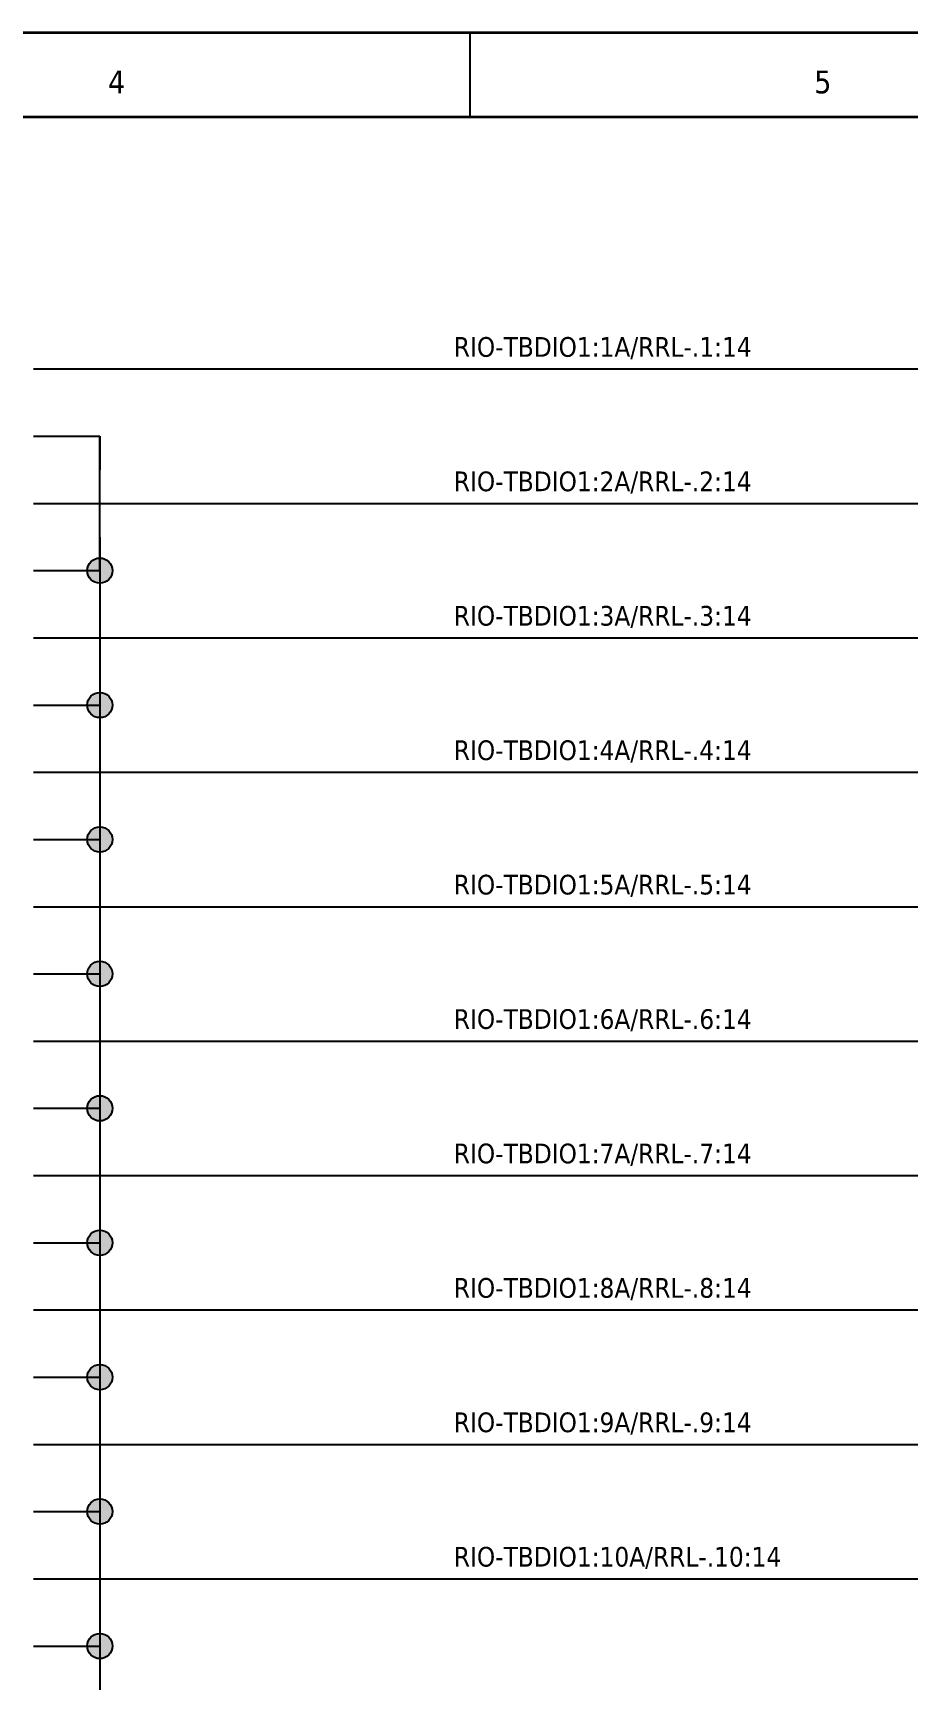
# Model space of a CAD drawing. Header units: millimetres. Extents: x 0 to 1792788, y -13 to 262234.
# Drawn here: x 184 to 236.1, y 199 to 297 of the extents above; entities that cross this region are included whole.
import ezdxf
from ezdxf.enums import TextEntityAlignment as Align

# ---------------------------------------------------------------- set-up
doc = ezdxf.new("R2010")
doc.units = ezdxf.units.MM
for name, color, linetype, lineweight in [('EPLAN201', 7, 'Continuous', 35), ('EPLAN311', 7, 'Continuous', 25), ('EPLAN405', 7, 'Continuous', 25), ('EPLAN451', 7, 'Continuous', 35), ('EPLAN452', 7, 'Continuous', 35), ('EPLAN453', 7, 'Continuous', 35)]:
    doc.layers.add(name, color=color, linetype=linetype, lineweight=lineweight)
doc.styles.add('Tahoma', font='')
doc.styles.get('Tahoma').set_extended_font_data('Tahoma')

# ---------------------------------------------------------------- blocks, each defined once
blk = doc.blocks.new('EPLFRAME')
at = {"layer": 'EPLAN201', "linetype": 'Continuous', "lineweight": 25, "ltscale": 4}
blk.add_line((210, 297), (210, 292), dxfattribs=at)
at = {"layer": 'EPLAN201', "linetype": 'Continuous', "lineweight": 35, "ltscale": 4}
blk.add_line((0, 292), (420, 292), dxfattribs=at)
blk.add_lwpolyline([(0, 0), (420, 0), (420, 297), (0, 297)], close=True, dxfattribs=at)
at = {"layer": 'EPLAN451', "color": 7, "style": 'Tahoma'}
for tag, p, height in [('14_10014', (101, 12), 2.257), ('14_10015', (185, 12), 2.257), ('14_10011', (101, 5), 2.257), ('14_10013', (332, 5), 1.625), ('14_10151', (73, 1), 1.625), ('14_10300', (415, 1), 1.625)]:
    blk.add_attdef(tag, p, '', height=height, dxfattribs=at)
blk.add_attdef('4_25020', text='', height=1.625, dxfattribs=at).set_placement((413, 1), align=Align.RIGHT)
at = {"layer": 'EPLAN452', "color": 7, "style": 'Tahoma'}
for tag, p, height in [('4_11041', (1, 17), 2.257), ('4_11071[1]', (1, 13), 1.625), ('4_11074[1]', (21, 13), 1.625), ('4_11070[1]', (41, 13), 1.625), ('4_11024', (73, 13), 1.625), ('4_11011', (231, 12), 2.257), ('4_11030', (301, 12), 2.257), ('4_20132_1001', (374, 13), 1.625), ('4_11071[2]', (1, 9), 1.625), ('4_11074[2]', (21, 9), 1.625), ('4_11070[2]', (41, 9), 1.625), ('4_11022', (73, 9), 1.625), ('4_20134_1001', (374, 9), 1.625), ('4_11071[3]', (1, 5), 1.625), ('4_11074[3]', (21, 5), 1.625), ('4_11070[3]', (41, 5), 1.625), ('4_11080', (73, 5), 1.625), ('4_11059', (301, 5), 1.625)]:
    blk.add_attdef(tag, p, '', height=height, dxfattribs=at)
for tag, height, p in [('4_11040', 2.257, (419, 17)), ('4_11000', 1.625, (419, 5)), ('4_11085', 1.625, (141, 1)), ('4_11086', 1.625, (183, 1))]:
    blk.add_attdef(tag, text='', height=height, dxfattribs=at).set_placement(p, align=Align.RIGHT)
at = {"layer": 'EPLAN453', "color": 7, "style": 'Tahoma'}
for tag, p in [('53_19005_1', (21, 293)), ('53_19005', (63, 293)), ('53_19005_8', (105, 293)), ('53_19005_6', (147, 293)), ('53_19005_7', (189, 293)), ('53_19005_9', (231, 293)), ('53_19005_3', (273, 293)), ('53_19005_2', (315, 293)), ('53_19005_4', (357, 293)), ('53_19005_5', (399, 293))]:
    blk.add_attdef(tag, text='', height=1.355, dxfattribs=at).set_placement(p, align=Align.BOTTOM_CENTER)
blk = doc.blocks.new('EPLSYM_LibrarySPECIAL_Symbol308_Variant0_Placement0')
at = {"layer": 'EPLAN405', "color": 7, "style": 'Tahoma'}
for tag, p in [('17_31011', (1.5, 6.35)), ('17_31002', (1.5, 0.5))]:
    blk.add_attdef(tag, text='', height=1.174, dxfattribs=at).set_placement(p, align=Align.BOTTOM_LEFT)
for tag, p in [('17_31004', (1.5, 4.4)), ('17_31003', (1.5, 2.45))]:
    blk.add_attdef(tag, p, '', height=1.174, dxfattribs=at)

msp = doc.modelspace()

# ---------------------------------------------------------------- hatches: boundary and pattern name
at = {"layer": 'EPLAN311', "linetype": 'Continuous', "lineweight": 25, "ltscale": 4}
h = msp.add_hatch(color=7, dxfattribs=at)
edge = h.paths.add_edge_path(flags=0)
edge.add_arc((188, 265), 0.75, 0, 360)
h = msp.add_hatch(color=7, dxfattribs=at)
edge = h.paths.add_edge_path(flags=0)
edge.add_arc((188, 257), 0.75, 0, 360)
h = msp.add_hatch(color=7, dxfattribs=at)
edge = h.paths.add_edge_path(flags=0)
edge.add_arc((188, 249), 0.75, 0, 360)
h = msp.add_hatch(color=7, dxfattribs=at)
edge = h.paths.add_edge_path(flags=0)
edge.add_arc((188, 241), 0.75, 0, 360)
h = msp.add_hatch(color=7, dxfattribs=at)
edge = h.paths.add_edge_path(flags=0)
edge.add_arc((188, 233), 0.75, 0, 360)
h = msp.add_hatch(color=7, dxfattribs=at)
edge = h.paths.add_edge_path(flags=0)
edge.add_arc((188, 225), 0.75, 0, 360)
h = msp.add_hatch(color=7, dxfattribs=at)
edge = h.paths.add_edge_path(flags=0)
edge.add_arc((188, 217), 0.75, 0, 360)
h = msp.add_hatch(color=7, dxfattribs=at)
edge = h.paths.add_edge_path(flags=0)
edge.add_arc((188, 209), 0.75, 0, 360)
h = msp.add_hatch(color=7, dxfattribs=at)
edge = h.paths.add_edge_path(flags=0)
edge.add_arc((188, 201), 0.75, 0, 360)

# ---------------------------------------------------------------- linework, layer by layer
at = {"layer": 'EPLAN311', "color": 7, "ltscale": 4}
for p, q in [((184.05, 277), (244, 277)), ((184.05, 269), (244, 269)), ((184.05, 261), (244, 261)), ((184.05, 253), (244, 253)), ((184.05, 245), (244, 245)), ((184.05, 237), (244, 237)), ((184.05, 229), (244, 229)), ((184.05, 221), (244, 221)), ((184.05, 213), (244, 213)), ((184.05, 205), (244, 205))]:
    msp.add_line(p, q, dxfattribs=at)
at = {"layer": 'EPLAN311', "ltscale": 4}
for p, q in [((184.05, 273), (188, 273)), ((188, 265), (188, 273)), ((184.05, 265), (186, 265)), ((188, 265), (188, 257)), ((184.05, 257), (186, 257)), ((188, 257), (188, 249)), ((184.05, 249), (186, 249)), ((188, 249), (188, 241)), ((184.05, 241), (186, 241)), ((188, 241), (188, 233)), ((184.05, 233), (186, 233)), ((188, 233), (188, 225)), ((184.05, 225), (186, 225)), ((188, 225), (188, 217)), ((184.05, 217), (186, 217)), ((188, 217), (188, 209)), ((184.05, 209), (186, 209)), ((188, 209), (188, 201)), ((184.05, 201), (186, 201)), ((188, 201), (188, 193))]:
    msp.add_line(p, q, dxfattribs=at)
at = {"layer": 'EPLAN311', "color": 7, "linetype": 'Continuous', "lineweight": 25, "ltscale": 4}
for p, q in [((186, 273), (188, 273)), ((188, 273), (188, 271)), ((188, 267), (188, 263)), ((186, 265), (188, 265)), ((188, 259), (188, 255)), ((186, 257), (188, 257)), ((188, 251), (188, 247)), ((186, 249), (188, 249)), ((188, 243), (188, 239)), ((186, 241), (188, 241)), ((188, 235), (188, 231)), ((186, 233), (188, 233)), ((188, 227), (188, 223)), ((186, 225), (188, 225)), ((188, 219), (188, 215)), ((186, 217), (188, 217)), ((188, 211), (188, 207)), ((186, 209), (188, 209)), ((188, 203), (188, 199)), ((186, 201), (188, 201))]:
    msp.add_line(p, q, dxfattribs=at)
for centre in [(188, 265), (188, 257), (188, 249), (188, 241), (188, 233), (188, 225), (188, 217), (188, 209), (188, 201)]:
    msp.add_circle(centre, 0.75, dxfattribs=at)

# ---------------------------------------------------------------- block references
ref = msp.add_blockref('EPLFRAME', (0, 0))
ref.add_attrib('53_19005_7', '4', dxfattribs={"layer": 'EPLAN453', "color": 7, "height": 1.355, "style": 'Tahoma'}).set_placement((189, 293), align=Align.BOTTOM_CENTER)
ref.add_attrib('53_19005_9', '5', dxfattribs={"layer": 'EPLAN453', "color": 7, "height": 1.355, "style": 'Tahoma'}).set_placement((231, 293), align=Align.BOTTOM_CENTER)
ref = msp.add_blockref('EPLSYM_LibrarySPECIAL_Symbol308_Variant0_Placement0', (209, 277))
ref.add_attrib('17_31011', 'RIO-TBDIO1:1A/RRL-.1:14', dxfattribs={"layer": 'EPLAN405', "color": 7, "height": 1.1739, "style": 'Tahoma'}).set_placement((209.055, 277.374), align=Align.BOTTOM_LEFT)
ref = msp.add_blockref('EPLSYM_LibrarySPECIAL_Symbol308_Variant0_Placement0', (209, 269))
ref.add_attrib('17_31011', 'RIO-TBDIO1:2A/RRL-.2:14', dxfattribs={"layer": 'EPLAN405', "color": 7, "height": 1.1739, "style": 'Tahoma'}).set_placement((209.055, 269.374), align=Align.BOTTOM_LEFT)
ref = msp.add_blockref('EPLSYM_LibrarySPECIAL_Symbol308_Variant0_Placement0', (209, 261))
ref.add_attrib('17_31011', 'RIO-TBDIO1:3A/RRL-.3:14', dxfattribs={"layer": 'EPLAN405', "color": 7, "height": 1.1739, "style": 'Tahoma'}).set_placement((209.055, 261.374), align=Align.BOTTOM_LEFT)
ref = msp.add_blockref('EPLSYM_LibrarySPECIAL_Symbol308_Variant0_Placement0', (209, 253))
ref.add_attrib('17_31011', 'RIO-TBDIO1:4A/RRL-.4:14', dxfattribs={"layer": 'EPLAN405', "color": 7, "height": 1.1739, "style": 'Tahoma'}).set_placement((209.055, 253.374), align=Align.BOTTOM_LEFT)
ref = msp.add_blockref('EPLSYM_LibrarySPECIAL_Symbol308_Variant0_Placement0', (209, 245))
ref.add_attrib('17_31011', 'RIO-TBDIO1:5A/RRL-.5:14', dxfattribs={"layer": 'EPLAN405', "color": 7, "height": 1.1739, "style": 'Tahoma'}).set_placement((209.055, 245.374), align=Align.BOTTOM_LEFT)
ref = msp.add_blockref('EPLSYM_LibrarySPECIAL_Symbol308_Variant0_Placement0', (209, 237))
ref.add_attrib('17_31011', 'RIO-TBDIO1:6A/RRL-.6:14', dxfattribs={"layer": 'EPLAN405', "color": 7, "height": 1.1739, "style": 'Tahoma'}).set_placement((209.055, 237.374), align=Align.BOTTOM_LEFT)
ref = msp.add_blockref('EPLSYM_LibrarySPECIAL_Symbol308_Variant0_Placement0', (209, 229))
ref.add_attrib('17_31011', 'RIO-TBDIO1:7A/RRL-.7:14', dxfattribs={"layer": 'EPLAN405', "color": 7, "height": 1.1739, "style": 'Tahoma'}).set_placement((209.055, 229.374), align=Align.BOTTOM_LEFT)
ref = msp.add_blockref('EPLSYM_LibrarySPECIAL_Symbol308_Variant0_Placement0', (209, 221))
ref.add_attrib('17_31011', 'RIO-TBDIO1:8A/RRL-.8:14', dxfattribs={"layer": 'EPLAN405', "color": 7, "height": 1.1739, "style": 'Tahoma'}).set_placement((209.055, 221.374), align=Align.BOTTOM_LEFT)
ref = msp.add_blockref('EPLSYM_LibrarySPECIAL_Symbol308_Variant0_Placement0', (209, 213))
ref.add_attrib('17_31011', 'RIO-TBDIO1:9A/RRL-.9:14', dxfattribs={"layer": 'EPLAN405', "color": 7, "height": 1.1739, "style": 'Tahoma'}).set_placement((209.055, 213.374), align=Align.BOTTOM_LEFT)
ref = msp.add_blockref('EPLSYM_LibrarySPECIAL_Symbol308_Variant0_Placement0', (209, 205))
ref.add_attrib('17_31011', 'RIO-TBDIO1:10A/RRL-.10:14', dxfattribs={"layer": 'EPLAN405', "color": 7, "height": 1.1739, "style": 'Tahoma'}).set_placement((209.055, 205.374), align=Align.BOTTOM_LEFT)

doc.saveas('drawing.dxf')
